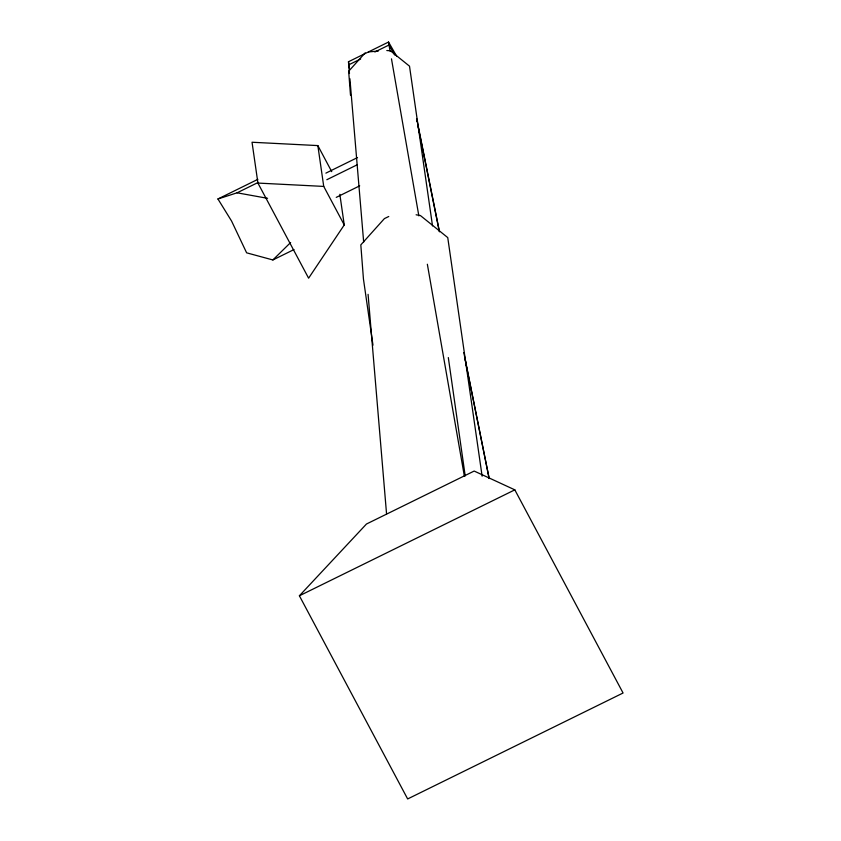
<?xml version="1.0" encoding="UTF-8"?>
<svg xmlns="http://www.w3.org/2000/svg" width="841" height="841" viewBox="0 0 841 841"><rect width="100%" height="100%" fill="white"/><g stroke="black" fill="none" stroke-linecap="round" stroke-linejoin="round"><path stroke-width="1.26" d="M339.838 194.313L344.253 224.936L308.605 278.182L257.924 183.075L252.037 142.245L317.845 145.588L331.732 171.648M365.173 52.846L348.658 71.264L350.497 95.18M299.396 595.785L366.466 524.017L474.177 471.055L514.818 489.851L623.065 693.005L407.654 798.95L299.396 595.785L514.818 489.851M257.861 179.343L217.935 198.981L231.58 221.067L246.623 252.826L272.873 259.953L290.639 242.513M349.467 73.514L348.479 61.75L388.542 42.05L396.773 56.431M348.91 64.736L360.694 58.933M374.834 51.984L388.973 45.036L394.671 54.98M217.935 198.981L237.088 192.81L258.229 182.413M325.887 173.13L357.53 157.561M326.834 179.722L357.309 164.731M336.242 197.383L359.696 185.85M272.873 259.953L294.014 249.556M388.752 216.505L384.421 218.586L360.821 244.878L363.449 279.054L372.983 345.188M368.505 51.9L378.292 51.08M257.924 183.075L323.732 186.418L344.253 224.936M386.807 50.534L389.183 50.67M237.088 192.81L267.564 198.318M416.116 214.781L420.426 215.569L447.748 237.604L482.124 476.174M390.382 50.744L409.504 66.166L432.526 225.914M416.705 118.739L439.486 231.822M463.812 352.61L489.178 478.54M416.642 119.222L417.168 121.798M417.683 124.373L439.244 231.212M464.695 357.362L489.105 478.361M388.542 42.05L390.098 51.501M391.475 58.838L418.85 215.874M427.354 264.232L464.348 476.027M348.479 61.75L349.478 68.626M317.845 145.588L323.732 186.418M448.316 357.572L465.21 475.953M349.909 78.739L363.669 242.071M368.074 294.339L386.555 513.862"/></g></svg>
